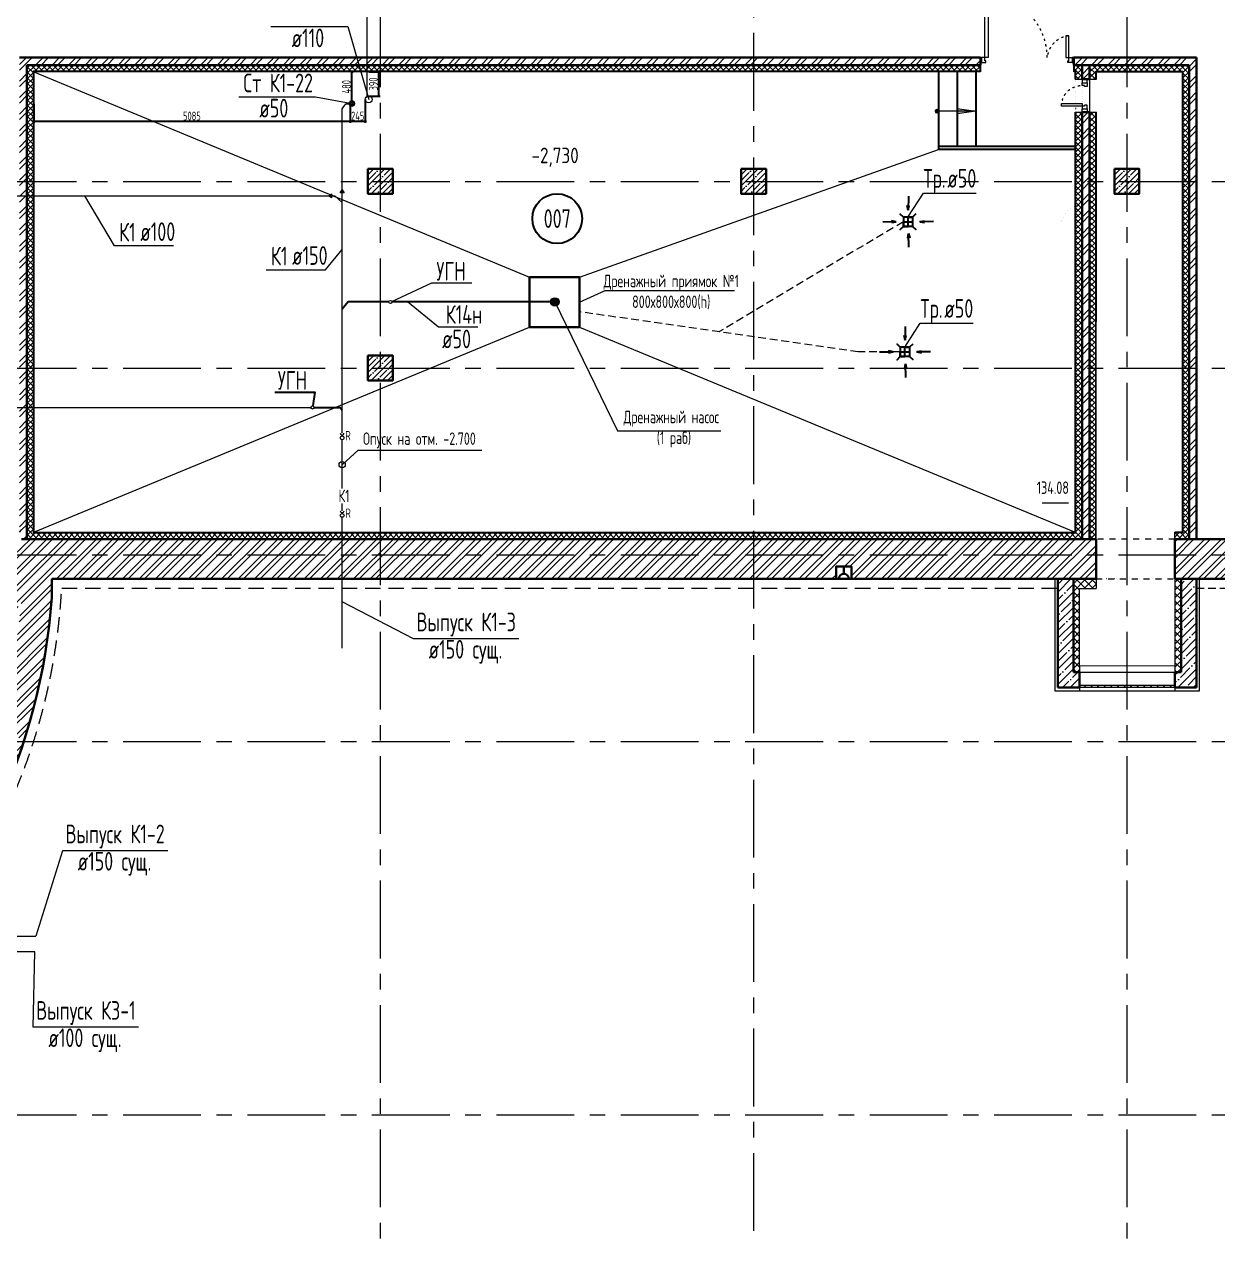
# Model space of a CAD drawing. Header units: millimetres. Extents: x -8689834 to 9419935, y -370377 to 166066.
# Drawn here: x -322895 to -303712, y 104623 to 124125 of the extents above; entities that cross this region are included whole.
import ezdxf
from ezdxf import colors
from ezdxf.entities.mleader import LeaderData, LeaderLine
from ezdxf.enums import TextEntityAlignment as Align
from ezdxf.math import Vec2, Vec3

# ---------------------------------------------------------------- set-up
doc = ezdxf.new("R2010")
doc.units = ezdxf.units.MM
doc.header["$MEASUREMENT"] = 0
for name, pattern in [('01_base$0$DASHED2', [0.375, 0.25, -0.125]), ('ACAD_ISO03W100', [30, 12, -18]), ('CENTER', [2, 1.25, -0.25, 0.25, -0.25]), ('TRATTEGGIATA', [0.75, 0.5, -0.25]), ('Штрих', [6.35, 3.175, -3.175])]:
    doc.linetypes.add(name, pattern=pattern)
doc.layers.get('0').update_dxf_attribs({"color": 250, "lineweight": 9})
for name, color, linetype, lineweight in [('_0', 250, 'Continuous', 9), ('АР штриховка стен', 250, 'Continuous', 9), ('АР_Двери', 175, 'Continuous', 18), ('АР_Колонны', 250, 'Continuous', 30), ('АР_Колонны Штрих', 250, 'Continuous', 5), ('АР_Лестницы', 250, 'Continuous', 15), ('АР_Маркер экспликации', 239, 'Continuous', 13), ('АР_МосжилНии_Стены', 127, 'Continuous', 30), ('АР_Номер помещения', 1, 'Continuous', 25), ('АР_Оси', 195, 'Continuous', 9), ('АР_Отметки', 250, 'Continuous', 15), ('АР_Перегородки кирпич', 244, 'Continuous', 30), ('АР_Перегородки_кирпич_Штрих', 244, 'Continuous', 5), ('АР_Помещения_площадь', 19, 'Continuous', 9), ('АР_Сущ Несущая стена', 216, 'Continuous', 30), ('АР_тонкая линия', 250, 'Continuous', 0), ('АР_Утеплитель', 154, 'Continuous', 9), ('АР_Штриховка кирпич', 250, 'Continuous', 9), ('АР_Штриховка монолит', 250, 'Continuous', 9), ('ВК_канализация', 32, 'Continuous', 30), ('М_проемы ОВ 4-5эт', 172, 'Continuous', 30), ('Подвал', 250, 'Continuous', 30), ('ФВ-5', 250, 'Continuous', 9), ('Штриховка', 7, 'Continuous', 5)]:
    doc.layers.add(name, color=color, linetype=linetype, lineweight=lineweight)
for name, color, linetype in [('АР_Кровля дорожки', 245, 'Continuous'), ('Тонкая', 7, 'Continuous'), ('ТХ_ВК_трапы', 5, 'Continuous')]:
    doc.layers.add(name, color=color, linetype=linetype)
doc.styles.add('ISOCPEUR', font='isocpeur.ttf', dxfattribs={"width": 0.7})
doc.styles.get("Standard").update_dxf_attribs({"font": 'isocpeur.ttf', "width": 0.7})
doc.dimstyles.new('R_50', dxfattribs={"dimtxt": 140, "dimasz": 30, "dimexe": 20, "dimexo": 0, "dimgap": 20, "dimtad": 1, "dimdec": 0, "dimrnd": 5, "dimzin": 0, "dimdsep": 46, "dimtxsty": 'ISOCPEUR', "dimblk": 'ARCHTICK', "dimcen": 50, "dimdle": 20, "dimclrd": 256, "dimclre": 256, "dimclrt": 256, "dimadec": 0, "dimazin": 0, "dimtfac": 2, "dimtdec": 0, "dimtofl": 0, "dimtmove": 1, "dimatfit": 3, "dimfxl": 1, "dimtvp": 3, "dimtolj": 1, "dimtzin": 0, "dimarcsym": 0})
pattern_1 = [(45, (-1298551.72, 164426.86), (-132.58252, 132.58252), []), (45, (-1298463.33, 164426.86), (-132.58252, 132.58252), [])]

# ---------------------------------------------------------------- blocks, each defined once
blk = doc.blocks.new('*U271')
for points in [[(0, 0), (0, -80), (55, -80), (55, 0), (0, 0)], [(55, -80), (55, 0), (115, 0), (115, -40), (100, -40), (100, -80), (55, -80)], [(475, -80), (475, 0), (415, 0), (415, -40), (430, -40), (430, -80), (475, -80)], [(530, 0), (530, -80), (475, -80), (475, 0), (530, 0)]]:
    blk.add_lwpolyline(points)
blk.add_lwpolyline([(100, -80), (100, -410), (140, -410), (140, -80)], close=True)
at = {"linetype": 'ACAD_ISO03W100', "ltscale": 3}
blk.add_arc((100, -80), 330, 270, 0, dxfattribs=at)
blk = doc.blocks.new('*U243')
at = {"layer": 'АР_Номер помещения', "color": 7}
blk.add_circle((-20183, 914), 400, dxfattribs=at)
at = {"layer": 'АР_Помещения_площадь', "color": 7}
blk.add_line((-11964, -3657), (-12386, -3657), dxfattribs=at)
at = {"color": 7, "style": 'ISOCPEUR', "width": 0.7, "flags": 1}
blk.add_attdef('КАТЕГОРИЯ', (-499, -2092), '', height=250, dxfattribs=at)
at = {"layer": 'АР_Номер помещения', "color": 7, "style": 'ISOCPEUR', "width": 0.7}
blk.add_attdef('НОМЕР_ПОМЕЩЕНИЯ', text='', height=300, dxfattribs=at).set_placement((-20183, 914), align=Align.MIDDLE_CENTER)
at = {"layer": 'АР_Помещения_площадь', "color": 7, "lineweight": 30, "width": 0.7, "flags": 104}
blk.add_attdef('ИМЯ_ПОМЕЩЕНИЯ', text='', height=100, dxfattribs=at).set_placement((158, 1217), align=Align.MIDDLE_CENTER)
at = {"layer": 'АР_Помещения_площадь', "color": 7, "style": 'ISOCPEUR', "width": 0.7}
blk.add_attdef('ПЛОЩАДЬ_ПОМЕЩЕНИЯ', text='', height=200, dxfattribs=at).set_placement((-11959, -3410), align=Align.MIDDLE_RIGHT)
blk = doc.blocks.new('Полуторная_на лестницу')
for points in [[(75, 80), (75, 1080), (125, 1080), (125, 80)], [(1375, 430), (1375, 80), (1425, 80), (1425, 430)]]:
    blk.add_lwpolyline(points, close=True)
for points in [[(0, 0), (0, 80), (20, 80), (20, 0), (0, 0)], [(20, 80), (20, 0), (90, 0), (90, 30), (75, 30), (75, 80), (20, 80)], [(1480, 80), (1480, 0), (1410, 0), (1410, 30), (1425, 30), (1425, 80), (1480, 80)], [(1500, 0), (1500, 80), (1480, 80), (1480, 0), (1500, 0)]]:
    blk.add_lwpolyline(points)
at = {"linetype": 'ACAD_ISO03W100', "ltscale": 3}
for centre, radius, start, end in [((75, 80), 1000, 0, 90), ((1465, 40), 392, 95.9075, 174.0925)]:
    blk.add_arc(centre, radius, start, end, dxfattribs=at)
blk = doc.blocks.new('_DotSmall')
at = {"color": 0, "linetype": 'ByBlock', "const_width": 0.5}
blk.add_lwpolyline([(-0.0625, 0, 1), (0.0625, 0, 1)], format="xyb", close=True, dxfattribs=at)
blk = doc.blocks.new('*U1752')
h = blk.add_hatch(color=256)
h.dxf.hatch_style = 1
edge = h.paths.add_edge_path()
edge.add_arc((0, 0), 27.6, 359.64, 719.64)
h = blk.add_hatch(color=256)
h.dxf.hatch_style = 1
h.paths.add_polyline_path([(326, -44), (326, 44), (626, 0)])
blk.add_line((626, 0), (0, 0))
blk.add_lwpolyline([(326, 44), (326, -44), (626, 0), (326, 44)])
blk.add_circle((0, 0), 27.6)
blk = doc.blocks.new('_ArchTick')
at = {"color": 0, "linetype": 'ByBlock', "const_width": 0.15}
blk.add_lwpolyline([(-0.5, -0.5), (0.5, 0.5)], dxfattribs=at)
blk = doc.blocks.new('*D2168')
at = {"lineweight": -2, "ltscale": 100, "transparency": 16777216}
for p, q in [((-317632, 123360), (-317607, 123360)), ((-317627, 122861), (-317627, 123380)), ((-317632, 122881), (-317607, 122881))]:
    blk.add_line(p, q, dxfattribs=at)
at = {"lineweight": -2, "ltscale": 100, "transparency": 16777216, "xscale": 30, "yscale": 30, "zscale": 30}
for p, rotation in [((-317627, 123360), 90), ((-317627, 122881), 270)]:
    blk.add_blockref('_ArchTick', p, dxfattribs=dict(at, rotation=rotation))
at = {"ltscale": 100, "transparency": 16777216, "insert": (-317717, 123121), "char_height": 140, "attachment_point": 5, "rotation": 90, "style": 'ISOCPEUR'}
blk.add_mtext('\\A1;480', dxfattribs=at)
blk = doc.blocks.new('*D2169')
at = {"lineweight": -2, "ltscale": 100, "transparency": 16777216}
for p, q in [((-322742, 122848), (-322742, 122541)), ((-317657, 122848), (-317657, 122541)), ((-317637, 122561), (-322762, 122561))]:
    blk.add_line(p, q, dxfattribs=at)
at = {"lineweight": -2, "ltscale": 100, "transparency": 16777216, "xscale": 30, "yscale": 30, "zscale": 30, "rotation": 180}
blk.add_blockref('_ArchTick', (-322742, 122561), dxfattribs=at)
at = {"lineweight": -2, "ltscale": 100, "transparency": 16777216, "xscale": 30, "yscale": 30, "zscale": 30}
blk.add_blockref('_ArchTick', (-317657, 122561), dxfattribs=at)
at = {"ltscale": 100, "transparency": 16777216, "insert": (-320200, 122651), "char_height": 140, "attachment_point": 5, "style": 'ISOCPEUR'}
blk.add_mtext('\\A1;5085', dxfattribs=at)
blk = doc.blocks.new('*D2214')
at = {"lineweight": -2, "ltscale": 100, "transparency": 16777216}
for p, q in [((-317358, 123360), (-317174, 123360)), ((-317194, 122952), (-317194, 123380)), ((-317358, 122972), (-317174, 122972))]:
    blk.add_line(p, q, dxfattribs=at)
at = {"lineweight": -2, "ltscale": 100, "transparency": 16777216, "xscale": 30, "yscale": 30, "zscale": 30}
for p, rotation in [((-317194, 123360), 90), ((-317194, 122972), 270)]:
    blk.add_blockref('_ArchTick', p, dxfattribs=dict(at, rotation=rotation))
at = {"ltscale": 100, "transparency": 16777216, "insert": (-317284, 123166), "char_height": 140, "attachment_point": 5, "rotation": 90, "style": 'ISOCPEUR'}
blk.add_mtext('\\A1;390', dxfattribs=at)
blk = doc.blocks.new('*D2057')
at = {"lineweight": -2, "ltscale": 100, "transparency": 16777216}
for p, q in [((-317413, 122917), (-317413, 122541)), ((-317393, 122561), (-317677, 122561)), ((-317657, 122561), (-317657, 122581))]:
    blk.add_line(p, q, dxfattribs=at)
at = {"lineweight": -2, "ltscale": 100, "transparency": 16777216, "xscale": 30, "yscale": 30, "zscale": 30, "rotation": 180}
blk.add_blockref('_ArchTick', (-317657, 122561), dxfattribs=at)
at = {"lineweight": -2, "ltscale": 100, "transparency": 16777216, "xscale": 30, "yscale": 30, "zscale": 30}
blk.add_blockref('_ArchTick', (-317413, 122561), dxfattribs=at)
at = {"ltscale": 100, "transparency": 16777216, "insert": (-317535, 122651), "char_height": 140, "attachment_point": 5, "style": 'ISOCPEUR'}
blk.add_mtext('\\A1;245', dxfattribs=at)
blk = doc.blocks.new('Трапы с разуклонкой')
at = {"layer": 'ТХ_ВК_трапы', "color": 18, "true_color": 0x000000}
blk.add_lwpolyline([(364931, 183328), (364981, 183278), (364981, 183128), (364931, 183078), (364981, 183128), (365130, 183128), (365181, 183077), (365130, 183128), (365055, 183128), (365055, 183278), (364981, 183278), (365130, 183278), (365179, 183327), (365130, 183278), (365130, 183128), (365130, 183203), (364981, 183203)], dxfattribs=at)
blk.add_lwpolyline([(364931, 183328), (364981, 183278), (364981, 183128), (364931, 183078), (364981, 183128), (365130, 183128), (365181, 183077), (365130, 183128), (365055, 183128), (365055, 183278), (364981, 183278), (365130, 183278), (365179, 183327), (365130, 183278), (365130, 183128), (365130, 183203), (364981, 183203)], dxfattribs=at)
blk = doc.blocks.new('A$C985b353d')
at = {"layer": 'ТХ_ВК_трапы', "color": 18, "ltscale": 100, "true_color": 0x000000}
for p, q in [((6, 409), (2, 189)), ((2, 189), (-11, 264)), ((-11, 264), (2, 189)), ((2, 189), (20, 264)), ((-407, 3), (-188, -1)), ((-188, -1), (-263, 17)), ((192, -1), (267, 17)), ((412, 3), (192, -1)), ((-188, -1), (-262, -14)), ((-262, -14), (-188, -1)), ((10, -191), (-4, -265)), ((-4, -265), (10, -191)), ((14, -410), (10, -191)), ((10, -191), (27, -266)), ((192, -1), (267, -14)), ((267, -14), (192, -1))]:
    blk.add_line(p, q, dxfattribs=at)

msp = doc.modelspace()

# ---------------------------------------------------------------- hatches: boundary and pattern name
at = {"layer": 'АР_Колонны Штрих', "ltscale": 100}
h = msp.add_hatch(dxfattribs=at)
h.set_pattern_fill('ANSI35', scale=500)
h.set_pattern_definition([(45, (-1274424.17, 161672.16), (-88.388348, 88.388348), []), (45, (-1274335.78, 161672.16), (-88.388348, 88.388348), [156.25, -31.25, 0, -31.25])])
h.paths.add_polyline_path([(-316972.1, 121800.7), (-317372.1, 121800.7), (-317372.1, 121400.7), (-316972.1, 121400.7)])
h = msp.add_hatch(dxfattribs=at)
h.set_pattern_fill('ANSI35', scale=500)
h.set_pattern_definition([(45, (-1268424.17, 161672.16), (-88.388348, 88.388348), []), (45, (-1268335.78, 161672.16), (-88.388348, 88.388348), [156.25, -31.25, 0, -31.25])])
h.paths.add_polyline_path([(-310972.1, 121800.7), (-311372.1, 121800.7), (-311372.1, 121400.7), (-310972.1, 121400.7)])
h = msp.add_hatch(dxfattribs=at)
h.set_pattern_fill('ANSI35', scale=500)
h.set_pattern_definition([(45, (-1262424.17, 161672.16), (-88.388348, 88.388348), []), (45, (-1262335.78, 161672.16), (-88.388348, 88.388348), [156.25, -31.25, 0, -31.25])])
h.paths.add_polyline_path([(-304972.1, 121800.7), (-305372.1, 121800.7), (-305372.1, 121400.7), (-304972.1, 121400.7)])
h = msp.add_hatch(dxfattribs=at)
h.set_pattern_fill('ANSI35', scale=500)
h.set_pattern_definition([(45, (-1274424.17, 158672.16), (-88.388348, 88.388348), []), (45, (-1274335.78, 158672.16), (-88.388348, 88.388348), [156.25, -31.25, 0, -31.25])])
h.paths.add_polyline_path([(-316972.1, 118800.7), (-317372.1, 118800.7), (-317372.1, 118400.7), (-316972.1, 118400.7)])
at = {"layer": 'АР_Перегородки_кирпич_Штрих', "ltscale": 100}
h = msp.add_hatch(dxfattribs=at)
h.set_pattern_fill('ANSI32', scale=500)
h.set_pattern_definition([(45, (-15289.27, 0), (-132.58252, 132.58252), []), (45, (-15200.88, 0), (-132.58252, 132.58252), [])])
h.paths.add_polyline_path([(-304052.1, 123589.9), (-305172.1, 123589.9), (-305172.1, 123469.9), (-304172.1, 123469.9), (-304172.6, 121600.7), (-304052.6, 121600.7)])
h.paths.add_polyline_path([(-304052.6, 121600.7), (-304172.6, 121600.7), (-304173.4, 118670.2), (-304172.1, 115850.7), (-304054.1, 115850.7), (-304053.4, 118550.2)])
h.paths.add_polyline_path([(-306026.2, 123589.9), (-306026.2, 123469.9), (-305892.1, 123469.9), (-305892.6, 123241.4), (-305772.6, 123241.4), (-305772.1, 123469.9), (-305172.1, 123469.9), (-305172.1, 123589.9)])
h.paths.add_polyline_path([(-322852.4, 115997.4), (-322851.1, 123469.9), (-307526.2, 123469.9), (-307526.2, 123589.9), (-322971.1, 123589.9), (-322972.4, 115997.4)])
h.paths.add_polyline_path([(-322972.3, 116422.3), (-322932.4, 116422.3), (-322932.4, 116462.3), (-322972.3, 116462.3)], flags=16)
h.paths.add_polyline_path([(-322852.4, 115997.6), (-322972.3, 115997.6), (-322972.4, 115850.7), (-322852.4, 115850.7)])
h = msp.add_hatch(dxfattribs=at)
h.set_pattern_fill('ANSI32', scale=500)
h.paths.add_polyline_path([(-305772.9, 118600.7), (-305892.9, 118600.7), (-305892.9, 115850.7), (-305773.4, 115850.7)])
h.paths.add_polyline_path([(-305772.7, 120325.5), (-305772.9, 120325.5), (-305772.9, 118600.7), (-305773, 118600.7), (-305772.7, 120325.4), (-305772.6, 120325.5), (-305772.7, 120325.5), (-305772.9, 118600.7), (-305772.9, 118600.7), (-305772.7, 122711.4), (-305892.7, 122711.4), (-305892.9, 118600.7), (-305772.9, 118600.7)])
at = {"layer": 'АР_Утеплитель', "ltscale": 100}
h = msp.add_hatch(dxfattribs=at)
h.set_pattern_fill('ANSI37', scale=700)
h.set_pattern_definition([(45, (-1282372.04, 163885.4), (-61.871843, 61.871843), []), (135, (-1282372.04, 163885.4), (-61.871843, -61.871843), [])])
h.paths.add_polyline_path([(-304302.1, 115210.6), (-304302.1, 115058.3)], flags=17)
h.paths.add_polyline_path([(-304402, 113714.4), (-304302.1, 113714.4), (-304302.1, 115058.3), (-304403.1, 115058.3), (-304402, 113813.6)])
h.paths.add_polyline_path([(-305664.6, 115058.3), (-305664.6, 115210.7), (-305522.1, 115210.7), (-305522.1, 115213.3), (-306032.1, 115210.7), (-306032.1, 113714.4), (-305932.2, 113714.4), (-305932.2, 113811.2), (-305931.8, 113811.2), (-305933.1, 115058.3)])
h.paths.add_polyline_path([(-305522.1, 115210.7), (-304403, 115210.7), (-304403, 115058.3), (-304302.1, 115058.3), (-304302.1, 115210.7), (-305522.1, 115213.3)])
at = {"layer": 'АР_Штриховка кирпич', "ltscale": 100}
h = msp.add_hatch(dxfattribs=at)
h.set_pattern_fill('ANSI32', scale=500)
h.set_pattern_definition(pattern_1)
h.paths.add_polyline_path([(-322946.1, 112648.2), (-322961.2, 112600.7), (-323172.1, 112600.7), (-323199.2, 112732.7)], flags=16)
h.paths.add_polyline_path([(-323382.9, 112600.7), (-323325, 112776.5), (-323198.6, 112734.3), (-323172.1, 112600.7)], flags=16)
h.paths.add_polyline_path([(-323073, 112268.2), (-323199.4, 112310.4), (-323172.1, 112600.7), (-322961.2, 112600.7)], flags=16)
h.paths.add_polyline_path([(-323198.8, 112312.1), (-323451.8, 112396.5), (-323382.9, 112600.7), (-323172.1, 112600.7)], flags=16)
edge = h.paths.add_edge_path()
edge.add_line((-322067.1, 115850.7), (-322937.1, 115850.7))
edge.add_arc((-1477104.7, 115380.7), 1154167.7, -0.023332, 0.023332, ccw=False)
edge.add_arc((-332221.3, 115664.2), 9314.8, 321.68272, 355.35999, ccw=False)
edge.add_line((-324913, 109888.9), (-324376.5, 109758.9))
edge.add_arc((-332173.8, 115605.7), 9745.9, 323.13615, 355.91074)
edge.add_line((-322452.7, 114910.7), (-322452.7, 115210.7))
edge.add_line((-322452.7, 115210.7), (-322067.1, 115210.7))
edge.add_line((-322067.1, 115210.7), (-322067.1, 115850.7))
h = msp.add_hatch(dxfattribs=at)
h.set_pattern_fill('ANSI32', scale=500)
h.set_pattern_definition(pattern_1)
h.paths.add_polyline_path([(-309596.9, 115410.2), (-309596.9, 115210.7), (-305664.6, 115210.7), (-305664.6, 115850.7), (-322120, 115850.7), (-322120, 115210.7), (-309847.2, 115210.7), (-309847.2, 115410.2)])
h = msp.add_hatch(dxfattribs=at)
h.set_pattern_fill('ANSI32', scale=500)
h.set_pattern_definition([(45, (-1298500.2, 164426.86), (-132.58252, 132.58252), []), (45, (-1298411.8, 164426.86), (-132.58252, 132.58252), [])])
h.paths.add_polyline_path([(-305664.6, 115210.7), (-305664.6, 115850.7)])
h.paths.add_polyline_path([(-304403, 115850.7), (-304403, 115210.7), (-302707.1, 115210.7), (-302707.1, 115850.7)])
h = msp.add_hatch(dxfattribs=at)
h.set_pattern_fill('ANSI31', scale=600)
h.set_pattern_definition([(45, (-134928.42, -810.87), (-53.033009, 53.033009), [])])
h.paths.add_polyline_path([(-305932.2, 113501.8), (-304402, 113501.8), (-304402, 113464.4), (-305932.2, 113464.4)])
at = {"layer": 'АР_Штриховка монолит', "ltscale": 500}
h = msp.add_hatch(dxfattribs=at)
h.set_pattern_fill('ANSI35', scale=700)
h.set_pattern_definition([(45, (-134938.16, 0), (-123.74369, 123.74369), []), (45, (-134814.41, 0), (-123.74369, 123.74369), [218.75, -43.75, 0, -43.75])])
h.paths.add_polyline_path([(-306032.1, 115210.7), (-306282.1, 115210.7), (-306282.1, 113464.4), (-305932.2, 113464.5), (-305932.2, 113714.3), (-306032.1, 113714.4)])
h.paths.add_polyline_path([(-305932.2, 113714.4), (-305932.2, 113714.3), (-305932.2, 113464.5), (-305932.2, 113464.4)], flags=17)
h.paths.add_polyline_path([(-305932.2, 113465.4), (-305932.2, 113699.8), (-305932.2, 113714.4), (-305932.2, 113464.4)])
h.paths.add_polyline_path([(-304402, 113714.4), (-304402, 113464.4), (-304052.1, 113464.4), (-304052.1, 115210.7), (-304302.1, 115210.7), (-304302.1, 113714.4)])
at = {"layer": 'ФВ-5', "lineweight": 13, "ltscale": 500}
h = msp.add_hatch(color=7, dxfattribs=at)
h.dxf.hatch_style = 1
h.paths.add_polyline_path([(-314298, 119662, 1), (-314434.9, 119662, 1)])
h = msp.add_hatch(color=1, dxfattribs=at)
h.dxf.hatch_style = 1
h.paths.add_polyline_path([(-314298, 119662, 1), (-314434.9, 119662, 1)])
at = {"layer": 'Штриховка', "transparency": 33554636}
h = msp.add_hatch(dxfattribs=at)
h.set_pattern_fill('ANSI37', scale=500)
h.paths.add_polyline_path([(-305992.1, 121325.5), (-305992.1, 123369.9), (-306015.8, 123369.9), (-306015.8, 123420.7), (-307538.2, 123420.7), (-307538.2, 123369.9), (-322752.4, 123369.9), (-322752.4, 115950.7), (-305992.1, 115950.7), (-305992.1, 120795.5)], flags=16)
edge = h.paths.add_edge_path(flags=16)
edge.add_line((-305892.6, 120895.5), (-305893.2, 122711.4))
edge.add_line((-305893.2, 122711.4), (-305992.7, 122711.4))
edge.add_line((-305992.7, 122711.4), (-305991.7, 123241.4))
edge.add_line((-305991.7, 123241.4), (-305892.2, 123241.4))
edge.add_line((-305892.2, 123241.4), (-305892.6, 121225.5))
edge.add_arc((-305892.6, 120895.5), 330, 90, 173.03794)
edge.add_line((-306220.2, 120935.5), (-306222.6, 120935.5))
edge.add_line((-306222.6, 120935.5), (-306222.6, 120895.5))
edge.add_line((-306222.6, 120895.5), (-305892.6, 120895.5))
edge = h.paths.add_edge_path()
edge.add_line((-305892.6, 120935.5), (-305892.6, 120895.5))
edge.add_line((-305892.6, 120895.5), (-306222.6, 120895.5))
edge.add_arc((-305892.6, 120895.5), 330, 89.91062, 180, ccw=False)
edge.add_line((-305892.1, 121225.5), (-305892.1, 123469.9))
edge.add_line((-305892.1, 123469.9), (-306016, 123469.9))
edge.add_line((-306016, 123469.9), (-306016, 123420.7))
edge.add_line((-306016, 123420.7), (-307538.2, 123420.7))
edge.add_line((-307538.2, 123420.7), (-307538.2, 123469.9))
edge.add_line((-307538.2, 123469.9), (-322851.1, 123469.9))
edge.add_line((-322851.1, 123469.9), (-322852.4, 115850.7))
edge.add_line((-322852.4, 115850.7), (-305892.1, 115850.7))
edge.add_line((-305892.1, 115850.7), (-305892.1, 120935.5))
edge.add_line((-305892.1, 120935.5), (-305892.6, 120935.5))
edge = h.paths.add_edge_path(flags=0)
edge.add_arc((-305892.6, 120895.5), 330, 173.03794, 180)
edge.add_line((-306222.6, 120895.5), (-306222.6, 120935.5))
edge.add_line((-306222.6, 120935.5), (-306220.2, 120935.5))
h = msp.add_hatch(dxfattribs=at)
h.set_pattern_fill('ANSI37', scale=500)
h.paths.add_polyline_path([(-304403, 115950.7), (-304403, 115850.7), (-304173.4, 115850.7), (-304172.7, 123470.1), (-305772.1, 123469.9), (-305772.1, 123241.4), (-305672.3, 123241.4), (-305672.2, 123370), (-304272.2, 123370.1), (-304273.3, 115950.7)])
h.paths.add_polyline_path([(-305673.4, 115850.7), (-305673.4, 115950.7), (-305673.4, 115950.7), (-305672.6, 122711.4), (-305772.3, 122711.4), (-305773.4, 115850.7)])

# ---------------------------------------------------------------- linework, layer by layer
at = {"color": 7, "linetype": 'TRATTEGGIATA', "ltscale": 500}
msp.add_line((-322292.9, 115060.7), (-306282.1, 115060.7), dxfattribs=at)
at = {"color": 244, "ltscale": 100, "true_color": 0x991b1e}
msp.add_circle((-317785.4, 117046.2), 50, dxfattribs=at)
at = {"color": 7, "linetype": 'TRATTEGGIATA', "ltscale": 500}
msp.add_arc((-332173.8, 115605.7), 9895.9, 272.37128, 356.84302, dxfattribs=at)
at = {"layer": '_0', "ltscale": 500, "elevation": 1.3}
msp.add_lwpolyline([(-314773, 120061.2), (-313971.5, 120061.2), (-313971.5, 119259.5), (-314773, 119259.5)], close=True, dxfattribs=at)
at = {"layer": '_0', "color": 7, "ltscale": 100}
msp.add_lwpolyline([(-305932.2, 113501.8), (-304402, 113501.8), (-304402, 113464.4), (-305932.2, 113464.4)], close=True, dxfattribs=at)
at = {"layer": 'АР штриховка стен', "color": 7, "ltscale": 100}
msp.add_line((-307843.6, 123589.9), (-307843.6, 123589.9), dxfattribs=at)
at = {"layer": 'АР_Колонны', "color": 7, "ltscale": 100}
for points in [[(-317372.1, 121800.7), (-316972.1, 121800.7), (-316972.1, 121400.7), (-317372.1, 121400.7)], [(-311372.1, 121800.7), (-310972.1, 121800.7), (-310972.1, 121400.7), (-311372.1, 121400.7)], [(-305372.1, 121800.7), (-304972.1, 121800.7), (-304972.1, 121400.7), (-305372.1, 121400.7)], [(-317372.1, 118800.7), (-316972.1, 118800.7), (-316972.1, 118400.7), (-317372.1, 118400.7)]]:
    msp.add_lwpolyline(points, close=True, dxfattribs=at)
at = {"layer": 'АР_Кровля дорожки', "color": 152, "ltscale": 500, "true_color": 0x2776bb}
for points in [[(-317035.7, 119664.7), (-317688.2, 119665.3), (-317785.2, 119548.5)], [(-314366.4, 119662), (-316984.7, 119664.6)], [(-318236.5, 117966.9), (-317818.5, 117966.9), (-317785.6, 117924.5)]]:
    msp.add_lwpolyline(points, dxfattribs=at)
at = {"layer": 'АР_Кровля дорожки', "color": 7, "ltscale": 500}
msp.add_lwpolyline([(-318869.7, 118209.9), (-318224.4, 118209.9), (-318258.2, 117992.3)], dxfattribs=at)
at = {"layer": 'АР_МосжилНии_Стены', "color": 7, "ltscale": 100}
for p, q in [((-322937.1, 115850.7), (-322067.1, 115850.7)), ((-322174.7, 115850.7), (-306208.4, 115850.7)), ((-306267.1, 115850.7), (-305664.6, 115850.7)), ((-304403, 115850.7), (-302707.1, 115850.7)), ((-322452.7, 115210.7), (-322002.1, 115210.7)), ((-322239.7, 115210.7), (-305787.2, 115210.7)), ((-307046.1, 115210.7), (-305664.6, 115210.7)), ((-306282.1, 115210.7), (-306282.1, 113464.4)), ((-306032.1, 115210.7), (-306032.1, 113714.4)), ((-304403, 115210.7), (-302707.1, 115210.7)), ((-304302.1, 113714.4), (-304302.1, 115210.7)), ((-304052.1, 113464.4), (-304052.1, 115210.7)), ((-306032.1, 113714.4), (-305932.2, 113714.4)), ((-305932.2, 113714.4), (-305932.2, 113464.4)), ((-304402, 113714.4), (-304302.1, 113714.4)), ((-306282.1, 113464.4), (-305932.2, 113464.4)), ((-304402, 113464.4), (-304052.1, 113464.4))]:
    msp.add_line(p, q, dxfattribs=at)
msp.add_lwpolyline([(-309847.2, 115210.7), (-309596.9, 115210.7), (-309596.9, 115410.2), (-309847.2, 115410.2)], close=True, dxfattribs=at)
for points in [[(-322452.7, 114910.7), (-322452.7, 115210.7)], [(-304402, 113714.4), (-304402, 113464.4)]]:
    msp.add_lwpolyline(points, dxfattribs=at)
msp.add_arc((-332173.8, 115605.7), 9745.9, 273.30362, 355.91074, dxfattribs=at)
at = {"layer": 'АР_Оси', "color": 7, "linetype": 'CENTER', "ltscale": 1000}
for p, q in [((-317172.1, 134363.2), (-317172.1, 78630.8)), ((-305172.1, 134363.2), (-305172.1, 78630.8)), ((-311172.1, 133984.9), (-311172.1, 78252.6)), ((-359305.8, 121600.7), (-276127.4, 121600.7)), ((-359305.8, 118600.7), (-276127.4, 118600.7)), ((-359305.8, 115600.7), (-276127.4, 115600.7)), ((-359305.8, 112600.7), (-276127.4, 112600.7)), ((-359305.8, 106600.7), (-276127.4, 106600.7))]:
    msp.add_line(p, q, dxfattribs=at)
at = {"layer": 'АР_Перегородки кирпич', "color": 7, "linetype": 'Continuous', "ltscale": 100}
for p, q in [((-322971.1, 123589.9, 2), (-307526.2, 123589.9, 2)), ((-322852.4, 120532.7, 2), (-322851.1, 123469.9, 2)), ((-322851.1, 123469.9, 2), (-307526.2, 123469.9, 2)), ((-307526.2, 123469.9, 2), (-307526.2, 123589.9, 2)), ((-306026.2, 123589.9, 2), (-304052.1, 123589.9, 2)), ((-306026.2, 123469.9, 2), (-306026.2, 123589.9, 2)), ((-305892.6, 123241.4, 2), (-305892.1, 123469.9, 2)), ((-305772.6, 123241.4, 2), (-305772.1, 123469.9, 2)), ((-304172.1, 123469.9, 2), (-304172.1, 115850.7)), ((-304052.1, 123589.9, 2), (-304054.1, 115850.7, 2)), ((-305772.6, 123241.4, 2), (-305892.6, 123241.4, 2)), ((-305892.9, 115850.7), (-305892.9, 122711.4, 2)), ((-305772.6, 122711.4, 2), (-305892.9, 122711.4, 2)), ((-305772.9, 115850.7), (-305772.9, 122711.4, 2)), ((-322852.4, 115850.7, 2), (-322852.4, 120570.2, 2))]:
    msp.add_line(p, q, dxfattribs=at)
at = {"layer": 'АР_Перегородки кирпич', "color": 7, "linetype": 'Continuous', "ltscale": 100, "elevation": 2}
msp.add_lwpolyline([(-306026.2, 123469.9), (-304172.1, 123469.9)], dxfattribs=at)
at = {"layer": 'АР_Сущ Несущая стена', "color": 7, "ltscale": 100}
for p, q in [((-306332.1, 115210.7), (-305664.6, 115210.7)), ((-304403, 115210.7), (-304002.1, 115210.7))]:
    msp.add_line(p, q, dxfattribs=at)
for points in [[(-305664.6, 115850.7), (-305664.6, 115210.7)], [(-304403, 115210.7), (-304403, 115850.7)]]:
    msp.add_lwpolyline(points, dxfattribs=at)
at = {"layer": 'АР_Сущ Несущая стена', "color": 7, "linetype": 'Штрих', "lineweight": 9, "ltscale": 30}
msp.add_lwpolyline([(-304403, 115210.7), (-304403, 115850.7), (-305664.6, 115850.7), (-305664.6, 115210.7), (-304403, 115210.7)], dxfattribs=at)
at = {"layer": 'АР_тонкая линия', "color": 7, "ltscale": 500}
for p, q in [((-305992.1, 123241.4, 0.6), (-305892.6, 123241.5, 2)), ((-305992.3, 122711.4, 0.6), (-305892.9, 122711.4, 2))]:
    msp.add_line(p, q, dxfattribs=at)
at = {"layer": 'АР_тонкая линия', "color": 7, "ltscale": 500, "elevation": 0.6}
for points in [[(-307538.2, 123469.9), (-307538.2, 123369.9), (-322752.4, 123369.9), (-322752.4, 115950.7), (-305992.1, 115950.7), (-305992.1, 122711.4)], [(-307526.2, 123469.9), (-307526.2, 123359.9), (-322742.4, 123359.9), (-322742.4, 115960.7), (-306002.1, 115960.7), (-306002.1, 122711.4)], [(-306002.1, 123241.4), (-306002.1, 123359.9), (-306025.9, 123359.9), (-306025.9, 123469.9)], [(-305992.1, 123241.4), (-305992.1, 123369.9), (-306015.9, 123369.9), (-306015.9, 123469.9)]]:
    msp.add_lwpolyline(points, dxfattribs=at)
at = {"layer": 'АР_Утеплитель', "color": 7, "ltscale": 100}
for p, q in [((-306002.1, 123241.5, 0.6), (-305662.6, 123241.4, 2)), ((-306002.1, 122711.4, 0.6), (-305662.2, 122711.4, 1.9)), ((-305664.6, 115850.7), (-305663.4, 115960.7, 2)), ((-304403, 115850.7), (-304403, 115960.7, 2)), ((-305664.6, 115210.7), (-305664.6, 115058.3)), ((-304403, 115210.7), (-304403, 115050.7)), ((-305933.1, 115058.3), (-305664.6, 115058.3)), ((-305932.2, 113811.2), (-305932.2, 113714.4)), ((-305932.2, 113714.4), (-304402, 113714.4)), ((-304402, 113813.6), (-304402, 113714.4))]:
    msp.add_line(p, q, dxfattribs=at)
at = {"layer": 'АР_Утеплитель', "color": 7, "ltscale": 0.25}
for p, q in [((-306332.1, 115210.7), (-306332.1, 113414.4)), ((-304002.1, 113414.4), (-304002.1, 115210.7))]:
    msp.add_line(p, q, dxfattribs=at)
at = {"layer": 'АР_Утеплитель', "color": 7, "ltscale": 100, "elevation": 2}
for points in [[(-305772.6, 123241.4), (-305772.1, 123469.9), (-304172.1, 123469.9), (-304173.4, 115850.7), (-304403, 115850.7)], [(-305672.6, 123241.4), (-305672.1, 123369.9), (-304272.1, 123369.9), (-304273.4, 115950.7), (-304403, 115950.7)], [(-305662.6, 123241.4), (-305662.1, 123359.9), (-304282.1, 123359.9), (-304283.4, 115960.7), (-304403, 115960.7)], [(-305772.5, 123241.4), (-305772.5, 121602)], [(-305664.6, 115850.7), (-305773.4, 115850.7), (-305772.6, 122711.4)], [(-305673.4, 115850.7), (-305672.4, 122711.4)], [(-305663.4, 115960.7), (-305662.4, 122711.4)]]:
    msp.add_lwpolyline(points, dxfattribs=at)
at = {"layer": 'АР_Утеплитель', "color": 7, "ltscale": 100}
msp.add_lwpolyline([(-304403.1, 115058.3), (-304402, 113813.6), (-305932.2, 113811.2), (-305933.1, 115058.3)], dxfattribs=at)
at = {"layer": 'ВК_канализация', "color": 6, "lineweight": 13, "ltscale": 500}
msp.add_lwpolyline([(-317385.2, 122965.2), (-317385.2, 126294.6)], dxfattribs=at)
at = {"layer": 'ВК_канализация', "color": 18, "lineweight": 13, "ltscale": 500, "true_color": 0x000000}
for points in [[(-318929.1, 124089.9), (-317695.1, 124089.9), (-317358.4, 122917.2)], [(-319448.2, 122960.8), (-318214.2, 122960.8), (-317657.2, 122857.3)], [(-320493.8, 120562.7), (-321446.4, 120562.7), (-321920.7, 121366.3)], [(-317955.7, 121397.6), (-317955.9, 121334.6), (-318003.2, 121366.3), (-317955.7, 121397.6)], [(-317753, 121414.7), (-317816, 121414.7), (-317784.5, 121462.1), (-317753, 121414.7)], [(-308690.2, 121025.9), (-308443.3, 121411.5), (-307596.2, 121411.5)], [(-319006.6, 120179.1), (-318054, 120179.1), (-317784.5, 120505)], [(-316986.8, 119672), (-316344.3, 119968.2), (-315699, 119968.2)], [(-313971.5, 119660.3), (-313558.6, 119844.6), (-311476.4, 119844.6)], [(-314366.4, 119662), (-313358.4, 117590.3), (-311700, 117590.3)], [(-308739.3, 118934.8), (-308492.3, 119320.5), (-307645.2, 119320.5)], [(-317785.4, 117046.2), (-317530.1, 117278.2), (-315541, 117278.2)], [(-314944.8, 114250.5), (-316638.2, 114250.5), (-317784.5, 114844.7)], [(-320586.2, 110843.7), (-322279.6, 110843.7), (-322709.9, 109470.2)], [(-321057.1, 108007.1), (-322750.5, 108007.1), (-322723.4, 109217.8)]]:
    msp.add_lwpolyline(points, dxfattribs=at)
at = {"layer": 'ВК_канализация', "color": 244, "lineweight": 13, "ltscale": 500, "true_color": 0x991b1e}
for points in [[(-317784.5, 121088.7), (-317784.5, 122765.1), (-317727.1, 122847.7), (-317657.4, 122847.7)], [(-324118.7, 121366.3), (-321209, 121366.3)], [(-321209, 121366.3), (-317900.6, 121366.3)], [(-317900.6, 121366.3), (-317784.5, 121259.4)], [(-317786.4, 117554.8), (-317784.5, 121088.7)], [(-317786.3, 117508.1), (-317786.4, 117524.8)], [(-317786.3, 117430.5), (-317786.3, 117448.1)], [(-317784.5, 116662), (-317786.3, 117430.5)], [(-317784.7, 116307.8), (-317784.5, 116422.8)], [(-317784.6, 116261), (-317784.6, 116277.8)], [(-317784.5, 114099.5), (-317784.5, 116201)], [(-325976.8, 109470.2), (-322709.9, 109470.2)]]:
    msp.add_lwpolyline(points, dxfattribs=at)
at = {"layer": 'ВК_канализация', "color": 7, "lineweight": 13, "ltscale": 500}
for points in [[(-308690.2, 121025.9), (-308443.3, 121411.5), (-307596.2, 121411.5)], [(-308690.2, 121025.9), (-308443.3, 121411.5), (-307596.2, 121411.5)], [(-308739.3, 118934.8), (-308492.3, 119320.5), (-307645.2, 119320.5)], [(-308739.3, 118934.8), (-308492.3, 119320.5), (-307645.2, 119320.5)]]:
    msp.add_lwpolyline(points, dxfattribs=at)
at = {"layer": 'ВК_канализация', "color": 3, "linetype": '01_base$0$DASHED2', "lineweight": 13, "ltscale": 500}
for points in [[(-308764.9, 120950.9), (-311730.2, 119182.2)], [(-308813.9, 118859.8), (-309489, 118859.8), (-313971.5, 119504.7)]]:
    msp.add_lwpolyline(points, dxfattribs=at)
at = {"layer": 'ВК_канализация', "color": 18, "lineweight": 13, "ltscale": 500, "true_color": 0x000000, "elevation": 0.3}
msp.add_lwpolyline([(-315603.1, 119254.7), (-316234.5, 119254.7), (-316734.9, 119664.4)], dxfattribs=at)
at = {"layer": 'ВК_канализация', "color": 152, "lineweight": 13, "ltscale": 500, "true_color": 0x2776bb}
msp.add_lwpolyline([(-334026.9, 116307.9), (-334048.4, 117966.9), (-318291.1, 117965.7)], dxfattribs=at)
at = {"layer": 'ВК_канализация', "color": 30, "lineweight": 13, "ltscale": 500, "true_color": 0xf26722}
msp.add_lwpolyline([(-322723.4, 109217.8), (-325967.9, 109217.8)], dxfattribs=at)
at = {"layer": 'ВК_канализация', "color": 244, "lineweight": 40, "ltscale": 100, "true_color": 0x991b1e}
msp.add_circle((-317627.7, 122851.8), 30, dxfattribs=at)
at = {"layer": 'ВК_канализация', "color": 6, "lineweight": 13, "ltscale": 500}
msp.add_circle((-317358.4, 122917.2), 55, dxfattribs=at)
at = {"layer": 'ВК_канализация', "color": 152, "lineweight": 13, "ltscale": 500, "true_color": 0x2776bb}
for centre in [(-317010.2, 119661.2), (-318262.2, 117966.9)]:
    msp.add_circle(centre, 25.7, dxfattribs=at)
at = {"layer": 'ВК_канализация', "color": 7, "lineweight": 13, "ltscale": 500}
msp.add_circle((-314366.4, 119662), 68.4, dxfattribs=at)
at = {"layer": 'ВК_канализация', "color": 1, "lineweight": 13, "ltscale": 500}
msp.add_circle((-314366.4, 119662), 68.4, dxfattribs=at)
at = {"layer": 'ВК_канализация', "color": 244, "lineweight": 13, "ltscale": 500, "true_color": 0x991b1e}
for centre in [(-317786.3, 117478.1), (-317784.5, 116231)]:
    msp.add_circle(centre, 30, dxfattribs=at)
for centre in [(-317786.4, 117554.8), (-317784.7, 116307.8)]:
    msp.add_arc(centre, 30, 180.12188, 0.12188, dxfattribs=at)
at = {"layer": 'М_проемы ОВ 4-5эт', "color": 7}
msp.add_lwpolyline([(-314773, 119259.5), (-313971.5, 119259.5), (-313971.5, 120061.2), (-314773, 120061.2)], close=True, dxfattribs=at)
at = {"layer": 'Подвал', "color": 7, "lineweight": 13, "ltscale": 500}
for p, q in [((-322742.4, 123359.9, 0.6), (-314773, 120061.2, 1.3)), ((-313971.5, 120061.2, 1.3), (-308201.1, 122110.9, 0.6)), ((-322742.4, 115960.7, 0.6), (-314773, 119259.5, 1.3)), ((-313971.5, 119259.5, 1.3), (-306002.1, 115960.7, 0.6))]:
    msp.add_line(p, q, dxfattribs=at)
at = {"layer": 'Подвал', "color": 7, "ltscale": 100}
msp.add_line((-309722.1, 115291.4), (-309722.1, 115410.2), dxfattribs=at)
at = {"layer": 'Подвал', "color": 7, "linetype": 'TRATTEGGIATA', "lineweight": 13, "ltscale": 250}
msp.add_line((-304052.1, 115060.7), (-303421.3, 115060.7), dxfattribs=at)
at = {"layer": 'Подвал', "color": 7, "ltscale": 100}
msp.add_arc((-309722.1, 115210.7), 80.7, 0, 180, dxfattribs=at)
at = {"layer": 'Тонкая', "color": 7, "ltscale": 100}
for p, q in [((-308201.1, 123360, 0.6), (-308201.1, 122110.9, 0.6)), ((-307901.1, 123360, 0.6), (-307901.1, 122160.9, 0.6)), ((-307601.1, 123359.9, 0.6), (-307601.1, 122160.9, 0.6)), ((-306002.1, 122160.9, 0.6), (-308201.1, 122160.9, 0.6)), ((-306002.1, 122110.9, 0.6), (-308201.1, 122110.9, 0.6))]:
    msp.add_line(p, q, dxfattribs=at)
at = {"layer": 'Штриховка', "color": 7, "ltscale": 500}
for p, q in [((-307526.2, 123469.9, 2), (-307526.2, 123359.9, 2)), ((-306332.1, 113414.4), (-304002.1, 113414.4)), ((-305932.2, 113464.4), (-305932.2, 113414.4)), ((-304402, 113464.4), (-304402, 113414.4))]:
    msp.add_line(p, q, dxfattribs=at)

# ---------------------------------------------------------------- block references
at = {"layer": 'АР_Двери', "color": 7}
msp.add_blockref('Полуторная_на лестницу', (-307528.8, 123509.9, 2), dxfattribs=at)
at = {"layer": 'АР_Двери', "color": 7, "xscale": -1, "rotation": 270}
msp.add_blockref('*U271', (-305812.6, 122711.4, 2), dxfattribs=at)
at = {"layer": 'АР_Лестницы', "color": 7, "ltscale": 100, "xscale": -1, "rotation": 180}
msp.add_blockref('*U1752', (-308227.5, 122727.5, 0.6), dxfattribs=at)
at = {"layer": 'АР_Маркер экспликации', "color": 7}
ref = msp.add_blockref('*U243', (-294145.2, 120087.5, 2), dxfattribs=at)
ref.add_attrib('НОМЕР_ПОМЕЩЕНИЯ', '007', dxfattribs={"layer": 'АР_Номер помещения', "color": 7, "height": 300, "style": 'ISOCPEUR', "width": 0.7}).set_placement((-314327.9, 121001.8, 2), align=Align.MIDDLE_CENTER)
ref.add_attrib('ПЛОЩАДЬ_ПОМЕЩЕНИЯ', '134.08', dxfattribs={"layer": 'АР_Помещения_площадь', "color": 7, "height": 200, "style": 'ISOCPEUR', "width": 0.7}).set_placement((-306104, 116677.3, 2), align=Align.MIDDLE_RIGHT)
at = {"layer": 'ВК_канализация', "color": 7, "ltscale": 500}
for p in [(-308690.2, 120950.9), (-308690.2, 120950.9), (-308739.3, 118859.8), (-308739.3, 118859.8)]:
    msp.add_blockref('A$C985b353d', p, dxfattribs=at)
at = {"layer": 'ВК_канализация', "color": 7, "lineweight": 9, "xscale": -1}
for p in [(56365.1, -62251.8), (56365.1, -62251.8), (56316, -64342.9), (56316, -64342.9)]:
    msp.add_blockref('Трапы с разуклонкой', p, dxfattribs=at)

# ---------------------------------------------------------------- texts
at = {"layer": 'ВК_канализация', "color": 18, "ltscale": 100, "true_color": 0x000000, "attachment_point": 4, "style": 'ISOCPEUR'}
for s, insert, char_height, width in [('\\pxi-1,l1,t1,5;ø110', (-318596.5, 123906), 300, 7500), ('Ст К1-22', (-319371.6, 123181.6), 300, 5891.51), ('\\pxi-1,l1,t1,5;ø50', (-319115.6, 122776.9), 300, 7500), ('Тр.', (-308443.3, 121606.5), 300, 5891.51), ('\\pxi-1,l1,t1,5;ø50', (-308057, 121649.1), 300, 7500), ('К1', (-321369.8, 120783.5), 300, 5891.51), ('\\pxi-1,l1,t1,5;ø100', (-321029.3, 120792.3), 300, 7500), ('К1', (-318930, 120399.9), 300, 5891.51), ('\\pxi-1,l1,t1,5;ø150', (-318589.5, 120408.6), 300, 7500), ('\\pxi-1,l1,t1,5;УГН', (-316269.6, 120155.5), 300, 7500), ('\\pxqc;Дренажный приямок №1\\P800х800х800(h)', (-315441.5, 119822.4), 200, 5891.51), ('К14н', (-316121.1, 119461.1, 0.3), 300, 5891.51), ('Тр.', (-308492.3, 119515.5), 300, 5891.51), ('\\pxi-1,l1,t1,5;ø50', (-308106.1, 119558), 300, 7500), ('\\pxi-1,l1,t1,5;ø50', (-316178.7, 119068, 0.3), 300, 7500), ('\\pxi-1,l1,t1,5;УГН', (-318818.6, 118401.9), 300, 7500), ('\\pxqc;Дренажный насос\\P (1 раб)', (-315443, 117619.3), 200, 5891.51), ('Опуск на отм. -2.700', (-317449.1, 117437.9), 200, 5891.51), ('К1', (-317843.7, 116545.2), 200, 5891.51), ('Выпуск К1-3', (-316590, 114478.8), 300, 5891.51), ('\\pxi-1,l1,t1,5;ø150 сущ.', (-316394, 114039.9), 300, 7500), ('Выпуск К1-2', (-322231.4, 111072), 300, 5891.51), ('\\pxi-1,l1,t1,5;ø150 сущ.', (-322035.5, 110633.1), 300, 7500), ('Выпуск К3-1', (-322702.3, 108235.4), 300, 5891.51), ('\\pxi-1,l1,t1,5;ø100 сущ.', (-322506.4, 107796.5), 300, 7500)]:
    msp.add_mtext(s, dxfattribs=dict(at, insert=insert, char_height=char_height, width=width))
at = {"layer": 'ВК_канализация', "color": 7, "ltscale": 100, "char_height": 300, "attachment_point": 4, "style": 'ISOCPEUR'}
for s, insert, width in [('Тр.', (-308443.3, 121606.5), 5891.51), ('Тр.', (-308443.3, 121606.5), 5891.51), ('\\pxi-1,l1,t1,5;ø50', (-308057, 121649.1), 7500), ('\\pxi-1,l1,t1,5;ø50', (-308057, 121649.1), 7500), ('Тр.', (-308492.3, 119515.5), 5891.51), ('Тр.', (-308492.3, 119515.5), 5891.51), ('\\pxi-1,l1,t1,5;ø50', (-308106.1, 119558), 7500), ('\\pxi-1,l1,t1,5;ø50', (-308106.1, 119558), 7500)]:
    msp.add_mtext(s, dxfattribs=dict(at, insert=insert, width=width))
at = {"layer": 'ВК_канализация', "color": 7, "ltscale": 100, "char_height": 150, "width": 7500, "attachment_point": 4, "rotation": 0.04194, "style": 'ISOCPEUR'}
for insert in [(-317734.5, 117513.9, -78.2), (-317732.8, 116266.8, -78.2)]:
    msp.add_mtext('\\pxi-1,l1,t1,5;R', dxfattribs=dict(at, insert=insert))

# ---------------------------------------------------------------- dimensions: what is measured, and where the dimension line sits
at = {"color": 18, "ltscale": 100, "true_color": 0x000000}
for base, p1, p2, picture, middle in [((-317626.6, 123359.9), (-317631.9, 122881.5), (-317631.9, 123359.9, 0.6), '*D2168', (-317716.6, 123120.7)), ((-317193.8, 123359.9), (-317358.3, 122972.2), (-317358.3, 123359.9, 0.6), '*D2214', (-317283.8, 123166.1))]:
    dim = msp.add_linear_dim(base=base, p1=p1, p2=p2, angle=90, dimstyle='R_50', override={"dimpost": '\\X'}, dxfattribs=at)
    dim.commit()
    dim.dimension.update_dxf_attribs({"geometry": picture, "text_midpoint": middle})
for base, p1, p2, picture, middle in [((-317657.4, 122561.4), (-317413.4, 122917.2), (-317657.4, 122561.4), '*D2057', (-317535.4, 122651.4)), ((-322742.4, 122561.4), (-317657.4, 122847.7), (-322742.4, 122847.7, 0.6), '*D2169', (-320199.9, 122651.4))]:
    dim = msp.add_linear_dim(base=base, p1=p1, p2=p2, dimstyle='R_50', override={"dimpost": '\\X'}, dxfattribs=at)
    dim.commit()
    dim.dimension.update_dxf_attribs({"geometry": picture, "text_midpoint": middle})

# ---------------------------------------------------------------- leaders
at = {"layer": 'АР_Отметки', "color": 7}
ml = msp.add_multileader_mtext('Standard', dxfattribs=at)
ml.set_content('{\\W0.8;-2,730}', color=7, style='ISOCPEUR')
ml.set_leader_properties(color=256, linetype='Continuous', lineweight=-1)
ml.set_arrow_properties(name='DOTSMALL')
ml.build(insert=Vec2(0, 0))
ml.multileader.update_dxf_attribs({"has_text_frame": 1, "text_left_attachment_type": 4, "text_right_attachment_type": 4, "dogleg_length": 100, "arrow_head_size": 180})
ctx = ml.context
ctx.base_point, ctx.char_height, ctx.arrow_head_size, ctx.landing_gap_size, ctx.plane_origin = Vec3(-314791.3, 121809, 0), 250, 180, 50, Vec3(-319449.8, 117956.7, 0)
ctx.left_attachment, ctx.right_attachment = 4, 4
notes = []
notes.append((ctx, [(0, (0, 0, 0), (0, 0), (1, 0), 1, [])]))
ctx.mtext.insert, ctx.mtext.width, ctx.mtext.defined_height, ctx.mtext.line_spacing_style, ctx.mtext.flow_direction = Vec3(-314741.3, 122142.4, 0), 769.989, 343.9, 2, 5
ml = msp.add_multileader_mtext('Standard', dxfattribs=at)
ml.set_content('{\\W0.8;-2,430}', color=7, style='ISOCPEUR')
ml.set_leader_properties(color=256, linetype='Continuous', lineweight=-1)
ml.set_arrow_properties(name='DOTSMALL')
ml.build(insert=Vec2(0, 0))
ml.multileader.update_dxf_attribs({"has_text_frame": 1, "text_left_attachment_type": 4, "text_right_attachment_type": 4, "dogleg_length": 100, "arrow_head_size": 180})
ctx = ml.context
ctx.base_point, ctx.char_height, ctx.arrow_head_size, ctx.landing_gap_size, ctx.plane_origin = Vec3(-336711.9, 117132.7), 250, 180, 50, Vec3(-335659.2, 115477.5)
ctx.left_attachment, ctx.right_attachment = 4, 4
notes.append((ctx, [(0, (0, 0, 0), (0, 0), (1, 0), 1, [])]))
ctx.mtext.insert, ctx.mtext.width, ctx.mtext.line_spacing_style, ctx.mtext.flow_direction = Vec3(-336661.9, 117466), 852.697, 2, 5
for ctx, leaders in notes:
    for number, flags, end, landing, length, lines in leaders:
        leader = LeaderData()
        leader.index, (leader.has_last_leader_line, leader.has_dogleg_vector, leader.attachment_direction) = number, flags
        leader.last_leader_point, leader.dogleg_vector, leader.dogleg_length = Vec3(end), Vec3(landing), length
        for number, points, colour, breaks in lines:
            line = LeaderLine()
            line.index, line.vertices, line.color, line.breaks = number, Vec3.list(points), colors.encode_raw_color(colour), breaks
            leader.lines.append(line)
        ctx.leaders.append(leader)

doc.saveas('drawing.dxf')
